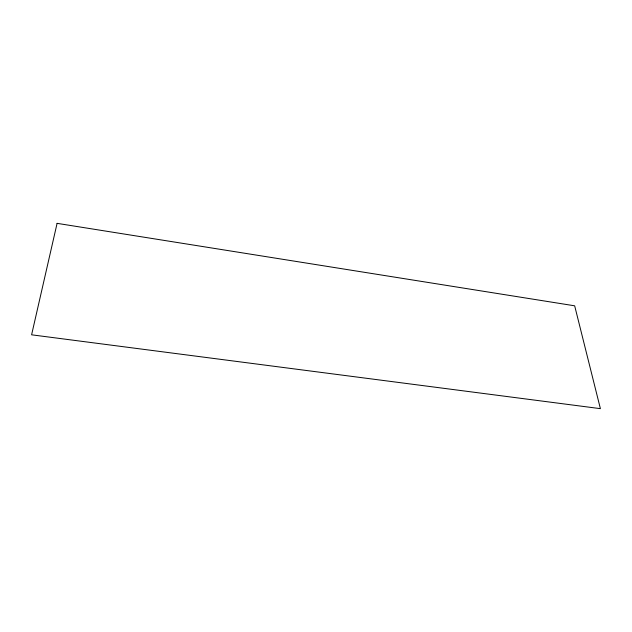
<?xml version="1.0" encoding="UTF-8"?>
<svg xmlns="http://www.w3.org/2000/svg" width="632" height="632" viewBox="0 0 632 632"><rect width="100%" height="100%" fill="white"/><g stroke="black" fill="none" stroke-linecap="round" stroke-linejoin="round"><path stroke-width="0.95" d="M57.093 223.349L31.6 334.81L600.4 408.651L574.67 305.809L57.093 223.349"/></g></svg>
